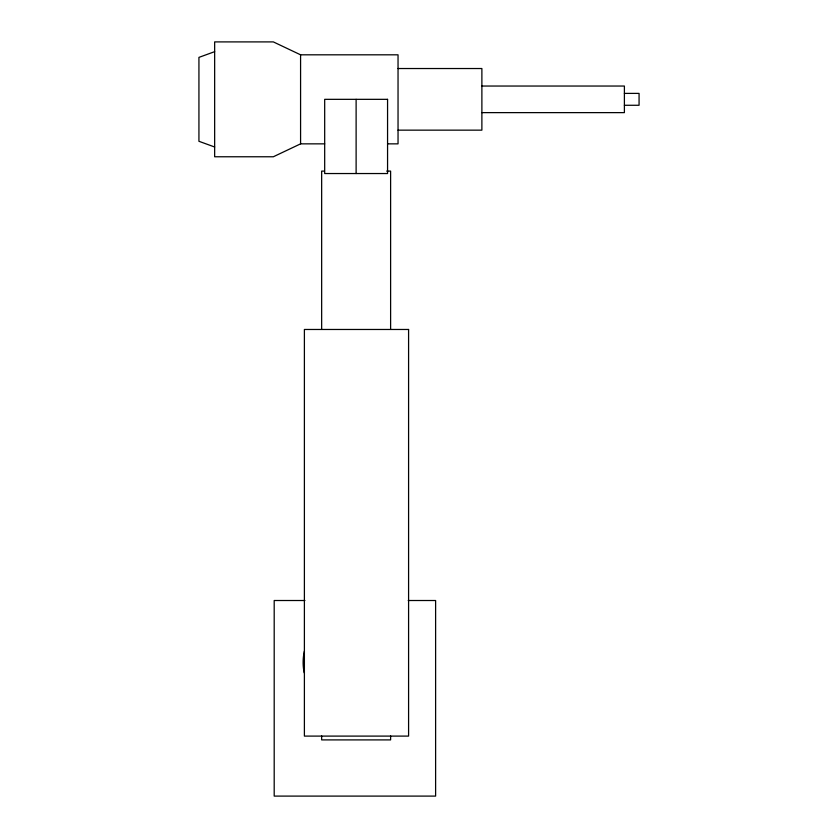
<?xml version="1.0" encoding="UTF-8"?>
<svg xmlns="http://www.w3.org/2000/svg" width="838" height="838" viewBox="0 0 838 838"><rect width="100%" height="100%" fill="white"/><g stroke="black" fill="none" stroke-linecap="round" stroke-linejoin="round"><path stroke-width="1.26" d="M324.683 143.853L300.58 143.853L273.335 156.769L214.654 156.769L214.654 41.9L273.335 41.9L300.58 54.816L398.04 54.816L398.04 143.853L387.565 143.853M214.654 51.663L198.931 57.382L198.931 141.287L214.654 147.006M398.04 68.527L481.881 68.527L481.881 130.152L398.04 130.152M481.881 86.042L624.394 86.042L624.394 112.627L481.881 112.627M624.394 93.395L639.069 93.395L639.069 105.274L624.394 105.274M324.254 171.099L321.656 171.099L321.656 329.313M386.716 171.099L390.613 171.099L390.613 329.313M304.927 600.511L274.194 600.511L274.194 796.1L435.613 796.1L435.613 600.511L408.232 600.511M390.613 735.974L390.613 739.902L321.656 739.902L321.656 735.974M356.119 99.334L356.119 173.539M300.58 54.816L300.58 143.853M304.194 672.83A51.17 51.17 0 0 1 304.393 651.084M387.565 99.334L324.683 99.334L324.683 173.539L387.565 173.539L387.565 99.334M408.588 329.47L304.393 329.47L304.393 736.099L408.588 736.099L408.588 329.47"/></g></svg>
